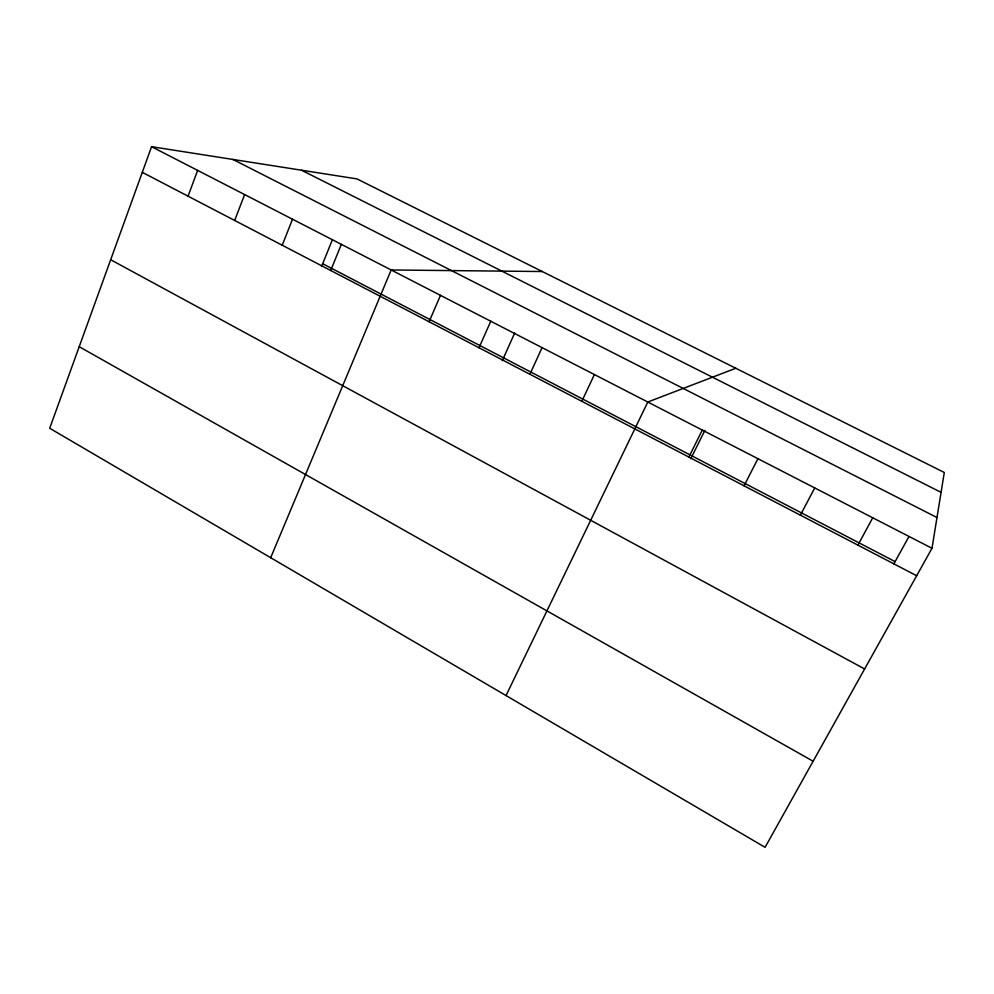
<?xml version="1.0" encoding="UTF-8"?>
<svg xmlns="http://www.w3.org/2000/svg" width="994" height="994" viewBox="0 0 994 994"><rect width="100%" height="100%" fill="white"/><g stroke="black" fill="none" stroke-linecap="round" stroke-linejoin="round"><path stroke-width="1.49" d="M931.999 548.278L944.3 472.485L356.995 178.908L151.573 146.69L49.7 428.265L765.082 847.31L931.999 548.278L151.573 146.69M188.052 196.166L197.644 170.396M234.683 220.457L244.623 194.563M282.234 245.232L292.509 219.214M321.571 266.491L332.431 239.616M330.716 270.492L341.352 244.338M270.691 557.709L391.164 269.97L542.302 271.536M429.11 321.745L440.479 295.355M479.021 347.738L490.775 321.224M502.281 360.66L514.718 332.965M529.914 374.266L542.065 347.627M581.838 401.303L594.4 374.552M506.033 695.576L647.79 402.023L735.796 368.265M688.879 457.066L702.286 430.067M690.78 458.743L704.895 430.377M744.059 485.817L757.925 458.706M800.394 515.153L814.732 487.93M857.921 545.122L872.744 517.787M893.631 564.294L908.914 536.611M301.53 170.21L941.069 492.353M232.944 159.45L936.994 517.526M322.69 263.721L895.109 561.622M142.291 172.335L916.667 575.737M110.669 259.732L864.618 668.974M79.209 346.695L813.117 761.242"/></g></svg>
